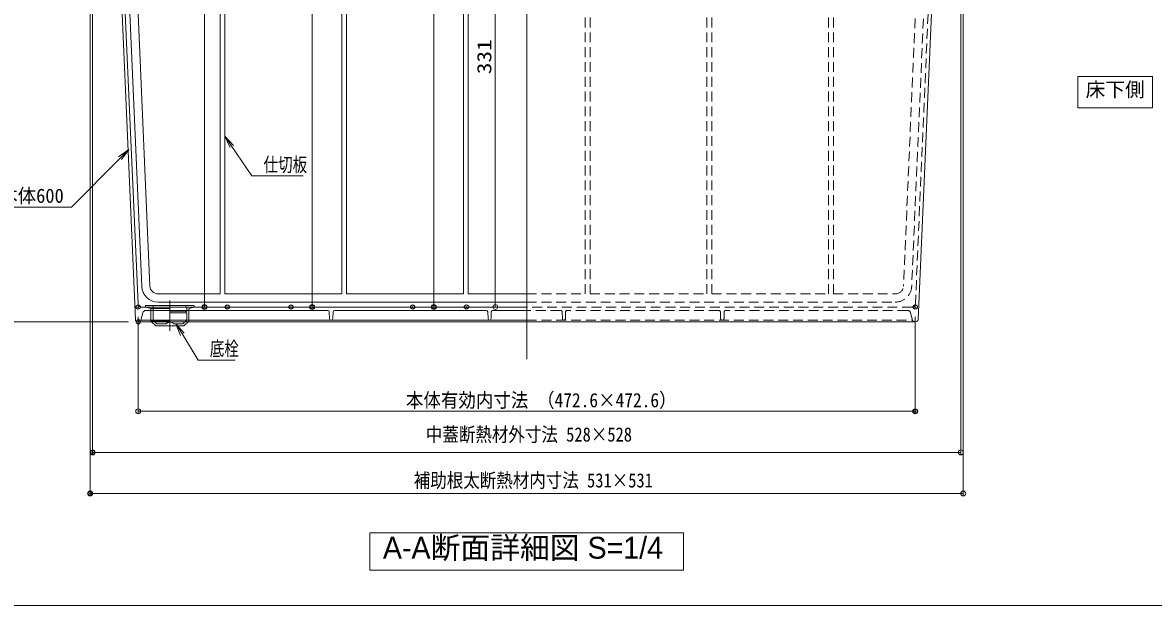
# Model space of a CAD drawing. Units: millimetres, scale not verified, with parts at other scales. Extents: x -800 to 800, y -554 to 554.
# Drawn here: x -249 to 439, y -554 to -200 of the extents above; entities that cross this region are included whole.
import ezdxf
from ezdxf.enums import TextEntityAlignment as Align

# ---------------------------------------------------------------- set-up
doc = ezdxf.new("R2010")
doc.units = ezdxf.units.MM
doc.header["$LTSCALE"] = 5
doc.header["$PDMODE"] = 32
doc.header["$PDSIZE"] = 2.5
for name, pattern in [('DASHED1', [1.8, 1.2, -0.6]), ('LONG_CHAIN', [21, 18, -1, 1, -1]), ('LONG_DASHED2', [13, 12, -1])]:
    doc.linetypes.add(name, pattern=pattern)
doc.layers.add('0-0_moji', color=2, linetype='Continuous')
doc.layers.add('0-6_DEFPOINTS', color=7, linetype='Continuous')
for name, color, linetype, lineweight in [('0-1_zumenwaku', 6, 'Continuous', 9), ('0-3_center', 5, 'Continuous', 9), ('0-4_SUNPO', 1, 'Continuous', 9), ('0-5_0', 7, 'Continuous', 9), ('1-A_（ＯＰ） 仕切板295', 2, 'Continuous', 9), ('1-B_（収納） 本体600EDR', 2, 'Continuous', 9), ('1-D_（収納）底栓', 2, 'Continuous', 9), ('1-E_（収納） 本体600ED', 134, 'LONG_CHAIN', 9), ('2-0_3', 2, 'Continuous', 9)]:
    doc.layers.add(name, color=color, linetype=linetype, lineweight=lineweight)
doc.styles.add('ＭＳ ゴシック', font='')
doc.styles.add('ＭＳ 明朝', font='')
doc.styles.add('ＭＳ Ｐゴシック', font='')
doc.styles.get('ＭＳ ゴシック').set_extended_font_data('MS Gothic')
doc.styles.get('ＭＳ 明朝').set_extended_font_data('MS Mincho')
doc.styles.get('ＭＳ Ｐゴシック').set_extended_font_data('MS PGothic')

# ---------------------------------------------------------------- blocks, each defined once
blk = doc.blocks.new('_ORIGIN')
at = {"layer": '0-5_0', "color": 1}
blk.add_line((0, 0), (-5, 0), dxfattribs=at)
blk.add_circle((0, 0), 2.5, dxfattribs=at)
blk = doc.blocks.new('MLeader12')
at = {"layer": '0-4_SUNPO', "color": 7}
blk.add_line((-184.324, -276.721), (-189.609, -282.042), dxfattribs=at)
at = {"layer": '0-4_SUNPO'}
blk.add_line((-220.295, -311.85), (-263.118, -311.85), dxfattribs=at)
at = {"layer": '0-4_SUNPO', "color": 7}
blk.add_lwpolyline([(-190.496, -281.161), (-184.324, -276.721), (-188.723, -282.923)], dxfattribs=at)
at = {"layer": '0-4_SUNPO'}
blk.add_lwpolyline([(-189.609, -282.042), (-219.215, -311.85), (-220.295, -311.85)], dxfattribs=at)
at = {"layer": '0-4_SUNPO', "color": 2, "style": 'ＭＳ ゴシック', "width": 0.95}
blk.add_text('本体600', height=8.659, dxfattribs=at).set_placement((-263.118, -311.801), align=Align.BOTTOM_LEFT)
blk = doc.blocks.new('MLeader20')
at = {"layer": '0-4_SUNPO', "color": 7}
blk.add_line((-125.832, -268.746), (-121.613, -274.947), dxfattribs=at)
at = {"layer": '0-4_SUNPO'}
blk.add_line((-108.382, -292.811), (-78.334, -292.811), dxfattribs=at)
at = {"layer": '0-4_SUNPO', "color": 7}
blk.add_lwpolyline([(-122.647, -275.65), (-125.832, -268.746), (-120.58, -274.244)], dxfattribs=at)
at = {"layer": '0-4_SUNPO'}
blk.add_lwpolyline([(-121.613, -274.947), (-109.462, -292.811), (-108.382, -292.811)], dxfattribs=at)
at = {"layer": '0-4_SUNPO', "color": 2, "style": 'ＭＳ ゴシック', "width": 0.75}
blk.add_text('仕切板', height=8.651, dxfattribs=at).set_placement((-102.382, -292.857), align=Align.BOTTOM_LEFT)
blk = doc.blocks.new('MLeader21')
at = {"layer": '0-4_SUNPO', "color": 7}
blk.add_line((-155.674, -382.775), (-151.75, -389.167), dxfattribs=at)
at = {"layer": '0-4_SUNPO'}
blk.add_line((-141.083, -404.783), (-119.723, -404.783), dxfattribs=at)
at = {"layer": '0-4_SUNPO', "color": 7}
blk.add_lwpolyline([(-152.815, -389.821), (-155.674, -382.775), (-150.684, -388.513)], dxfattribs=at)
at = {"layer": '0-4_SUNPO'}
blk.add_lwpolyline([(-151.75, -389.167), (-142.163, -404.783), (-141.083, -404.783)], dxfattribs=at)
at = {"layer": '0-4_SUNPO', "color": 2, "style": 'ＭＳ ゴシック', "width": 0.75}
blk.add_text('底栓', height=8.651, dxfattribs=at).set_placement((-135.083, -404.779), align=Align.BOTTOM_LEFT)

msp = doc.modelspace()

# ---------------------------------------------------------------- linework, layer by layer
at = {"layer": '0-1_zumenwaku'}
msp.add_lwpolyline([(-799.944, -553.982), (800.054, -553.982), (800.054, 554.017), (-799.944, 554.017)], close=True, dxfattribs=at)
at = {"layer": '0-3_center'}
msp.add_line((57.668, 98.449), (57.668, -404.223), dxfattribs=at)
at = {"layer": '0-4_SUNPO'}
for p, q in [((-72.823, 52.423), (-72.823, -369.577)), ((1.177, 43.623), (1.177, -369.577)), ((-138.234, 41.123), (-138.234, -369.577)), ((-206.328, 29.264), (-206.328, -462.462)), ((321.664, 29.264), (321.664, -462.462)), ((-207.827, 5.923), (-207.827, -487.462)), ((323.164, 5.923), (323.164, -487.462)), ((38.586, -369.577), (38.586, -44.577)), ((-130.421, -372.577), (-139.734, -372.577)), ((-79.702, -372.577), (-71.323, -372.577)), ((-5.703, -372.577), (2.677, -372.577)), ((27.031, -372.577), (40.086, -372.577)), ((-184.467, -381.567), (-374.121, -381.567)), ((-184.467, -381.567), (-349.121, -381.567)), ((-178.645, -378.577), (-178.645, -437.462)), ((293.981, -378.577), (293.981, -437.462)), ((-175.645, -435.962), (290.981, -435.962)), ((318.664, -460.962), (-203.328, -460.962)), ((320.164, -485.962), (-204.827, -485.962))]:
    msp.add_line(p, q, dxfattribs=at)
at = {"layer": '0-5_0'}
for p, q in [((392.851, -251.514), (392.851, -232.482)), ((392.851, -232.482), (438.187, -232.482)), ((438.187, -232.482), (438.187, -251.514)), ((438.187, -251.514), (392.851, -251.514))]:
    msp.add_line(p, q, dxfattribs=at)
at = {"layer": '0-6_DEFPOINTS'}
for p in [(-178.645, -372.577), (-138.234, -372.577), (-124.421, -372.577), (-85.702, -372.577), (-72.823, -372.577), (-11.703, -372.577), (1.177, -372.577), (21.031, -372.577), (293.981, -372.577), (-178.467, -381.567), (-178.467, -381.567), (293.981, -435.962), (-206.328, -460.962), (-207.827, -485.962)]:
    msp.add_point(p, dxfattribs=at)
at = {"layer": '1-A_（ＯＰ） 仕切板295'}
for p, q in [((-128.832, -79.577), (-128.832, -364.577)), ((-125.832, -79.577), (-125.832, -364.577)), ((-54.832, -79.577), (-54.832, -364.577)), ((-51.832, -79.577), (-51.832, -364.577)), ((19.168, -79.577), (19.168, -364.577)), ((22.168, -79.577), (22.168, -364.577)), ((-187.107, -116.342), (-176.483, -360.013)), ((-182.112, -116.124), (-171.488, -359.795)), ((-128.832, -364.577), (-166.493, -364.577)), ((57.668, -369.577), (-166.493, -369.577)), ((-54.832, -364.577), (-125.832, -364.577)), ((19.168, -364.577), (-51.832, -364.577)), ((57.668, -364.577), (22.168, -364.577))]:
    msp.add_line(p, q, dxfattribs=at)
at = {"layer": '1-A_（ＯＰ） 仕切板295', "linetype": 'DASHED1'}
for p, q in [((93.168, -79.577), (93.168, -364.577)), ((96.168, -79.577), (96.168, -364.577)), ((167.168, -79.577), (167.168, -364.577)), ((170.168, -79.577), (170.168, -364.577)), ((241.168, -79.577), (241.168, -364.577)), ((244.168, -79.577), (244.168, -364.577)), ((297.448, -116.124), (286.824, -359.795)), ((302.443, -116.342), (291.819, -360.013)), ((57.668, -364.577), (93.168, -364.577)), ((57.668, -369.577), (281.829, -369.577)), ((96.168, -364.577), (167.168, -364.577)), ((170.168, -364.577), (241.168, -364.577)), ((244.168, -364.577), (281.829, -364.577))]:
    msp.add_line(p, q, dxfattribs=at)
at = {"layer": '1-A_（ＯＰ） 仕切板295'}
for radius in [10, 5]:
    msp.add_arc((-166.493, -359.577), radius, 182.49651, 270, dxfattribs=at)
at = {"layer": '1-A_（ＯＰ） 仕切板295', "linetype": 'DASHED1'}
for radius in [5, 10]:
    msp.add_arc((281.829, -359.577), radius, 270, 357.50349, dxfattribs=at)
at = {"layer": '1-B_（収納） 本体600EDR'}
for p, q in [((-180.317, -380.143), (-191.872, -115.49)), ((-189.957, -113.49), (-178.729, -370.664)), ((295.653, -380.143), (306.99, -120.49)), ((-175.776, -376.06), (-176.957, -380.465)), ((-176.73, -372.577), (57.668, -372.577)), ((-173.844, -374.577), (-63.468, -374.577)), ((-62.469, -375.542), (-62.327, -379.612)), ((-60.259, -379.612), (-60.117, -375.542)), ((-59.118, -374.577), (32.993, -374.577)), ((33.992, -375.542), (34.134, -379.612)), ((36.134, -375.542), (35.992, -379.612)), ((37.134, -374.577), (57.668, -374.577)), ((-178.405, -381.577), (-178.818, -381.577)), ((-178.405, -381.577), (57.668, -381.577)), ((57.668, -380.577), (-176.405, -380.577)), ((293.742, -381.577), (57.668, -381.577)), ((293.742, -381.577), (294.155, -381.577))]:
    msp.add_line(p, q, dxfattribs=at)
at = {"layer": '1-B_（収納） 本体600EDR', "linetype": 'DASHED1'}
for p, q in [((305.293, -113.49), (294.065, -370.664)), ((292.067, -372.577), (57.668, -372.577)), ((78.202, -374.577), (57.668, -374.577)), ((79.202, -375.542), (79.344, -379.612)), ((81.344, -375.542), (81.202, -379.612)), ((174.454, -374.577), (82.343, -374.577)), ((175.596, -379.612), (175.454, -375.542)), ((177.805, -375.542), (177.663, -379.612)), ((289.18, -374.577), (178.805, -374.577)), ((291.112, -376.06), (292.293, -380.465)), ((57.668, -380.577), (291.742, -380.577))]:
    msp.add_line(p, q, dxfattribs=at)
at = {"layer": '1-B_（収納） 本体600EDR'}
for centre, radius, start, end in [((-176.73, -370.577), 2, 182.5, 270), ((-173.844, -376.577), 2, 90, 165), ((-63.468, -375.577), 1, 2, 90), ((-59.118, -375.577), 1, 90, 178), ((32.993, -375.577), 1, 2, 90), ((37.134, -375.577), 1, 90, 178), ((-178.818, -380.077), 1.5, 182.5, 270), ((-178.405, -380.077), 1.5, 270, 345), ((-176.405, -381.577), 1, 90, 143.1301), ((-61.327, -379.577), 1, 182, 270), ((-61.259, -379.577), 1, 270, 358), ((35.134, -379.577), 1, 182, 270), ((34.993, -379.577), 1, 270, 358), ((294.155, -380.077), 1.5, 270, 357.5)]:
    msp.add_arc(centre, radius, start, end, dxfattribs=at)
at = {"layer": '1-B_（収納） 本体600EDR', "linetype": 'DASHED1'}
for centre, radius, start, end in [((292.067, -370.577), 2, 270, 357.5), ((78.202, -375.577), 1, 2, 90), ((82.343, -375.577), 1, 90, 178), ((174.454, -375.577), 1, 2, 90), ((178.805, -375.577), 1, 90, 178), ((289.18, -376.577), 2, 15, 90), ((80.343, -379.577), 1, 182, 270), ((80.202, -379.577), 1, 270, 358), ((176.595, -379.577), 1, 182, 270), ((176.664, -379.577), 1, 270, 358), ((291.742, -381.577), 1, 36.8699, 90), ((293.742, -380.077), 1.5, 195, 270)]:
    msp.add_arc(centre, radius, start, end, dxfattribs=at)
at = {"layer": '1-D_（収納）底栓'}
for p, q in [((-174.082, -371.577), (-144.582, -371.577)), ((-174.082, -371.577), (-174.082, -372.577)), ((-174.082, -372.577), (-149.132, -372.577)), ((-170.832, -373.377), (-159.332, -373.377)), ((-149.132, -375.077), (-159.332, -375.077)), ((-149.132, -376.077), (-159.332, -376.077)), ((-149.132, -372.577), (-149.132, -375.077)), ((-149.132, -376.115), (-149.132, -380.539)), ((-144.582, -372.577), (-147.832, -373.377)), ((-147.832, -373.377), (-147.832, -381.077)), ((-144.582, -371.577), (-144.582, -372.577)), ((-170.832, -381.077), (-159.332, -381.077)), ((-167.832, -384.077), (-170.832, -381.077)), ((-167.832, -384.077), (-150.832, -384.077)), ((-150.832, -384.077), (-147.832, -381.077))]:
    msp.add_line(p, q, dxfattribs=at)
at = {"layer": '1-D_（収納）底栓', "linetype": 'LONG_DASHED2'}
for p, q in [((-169.532, -371.577), (-169.532, -380.539)), ((-167.293, -382.777), (-169.532, -380.539)), ((-161.822, -382.777), (-167.293, -382.777))]:
    msp.add_line(p, q, dxfattribs=at)
at = {"layer": '1-D_（収納）底栓'}
for points in [[(-174.082, -372.577), (-170.832, -373.377), (-170.832, -381.077)], [(-156.842, -382.777), (-151.37, -382.777), (-149.132, -380.539), (-159.332, -380.539)]]:
    msp.add_lwpolyline(points, dxfattribs=at)
for centre, radius, start, end in [((-149.132, -372.077), 0.5, 90, 270), ((-149.132, -375.577), 0.5, 90, 270), ((-159.332, -385.377), 3.6, 46.23826, 90)]:
    msp.add_arc(centre, radius, start, end, dxfattribs=at)
at = {"layer": '1-D_（収納）底栓', "linetype": 'LONG_DASHED2'}
msp.add_arc((-159.332, -385.377), 3.6, 90, 133.76174, dxfattribs=at)
at = {"layer": '1-E_（収納） 本体600ED'}
msp.add_line((-159.332, -368.577), (-159.332, -387.077), dxfattribs=at)
at = {"layer": '2-0_3'}
msp.add_lwpolyline([(-37.745, -509.945), (153.081, -509.945), (153.081, -532.655), (-37.745, -532.655)], close=True, dxfattribs=at)

# ---------------------------------------------------------------- block references
at = {"layer": '0-4_SUNPO'}
for name in ['MLeader20', 'MLeader12', 'MLeader21']:
    msp.add_blockref(name, (0, 0), dxfattribs=at)
at = {"layer": '0-4_SUNPO', "xscale": 0.6, "yscale": 0.6}
for p, rotation in [((-138.234, -372.577), 270), ((-72.823, -372.577), 270), ((1.177, -372.577), 270), ((38.586, -372.577), 270), ((-178.645, -435.962), 180), ((-206.328, -460.962), 180), ((-207.827, -485.962), 180)]:
    msp.add_blockref('_ORIGIN', p, dxfattribs=dict(at, rotation=rotation))
for p in [(293.981, -435.962), (321.664, -460.962), (323.164, -485.962)]:
    msp.add_blockref('_ORIGIN', p, dxfattribs=at)

# ---------------------------------------------------------------- texts
at = {"layer": '0-0_moji', "style": 'ＭＳ Ｐゴシック'}
msp.add_text('A-A断面詳細図 S=1/4', height=13.29, dxfattribs=at).set_placement((-29.787, -529.564), align=Align.BOTTOM_LEFT)
at = {"layer": '0-4_SUNPO', "color": 2, "style": 'ＭＳ ゴシック', "width": 1.2}
msp.add_text('331', height=8.651, rotation=90, dxfattribs=at).set_placement((38.751, -230.978), align=Align.BOTTOM_LEFT)
at = {"layer": '0-4_SUNPO', "color": 2, "style": 'ＭＳ ゴシック'}
for s, width, p in [('本体有効内寸法 （472.6×472.6）', 0.9, (-15.765, -436.127)), ('中蓋断熱材外寸法 528×528', 0.85, (-3.669, -456.972)), ('補助根太断熱材内寸法 531×531', 0.85, (-11.04, -484.886))]:
    msp.add_text(s, height=8.659, dxfattribs=dict(at, width=width)).set_placement(p, align=Align.BOTTOM_LEFT)
at = {"layer": '0-5_0', "style": 'ＭＳ 明朝'}
msp.add_text('床下側', height=8.798, dxfattribs=at).set_placement((397.584, -247.351), align=Align.BOTTOM_LEFT)

doc.saveas('drawing.dxf')
